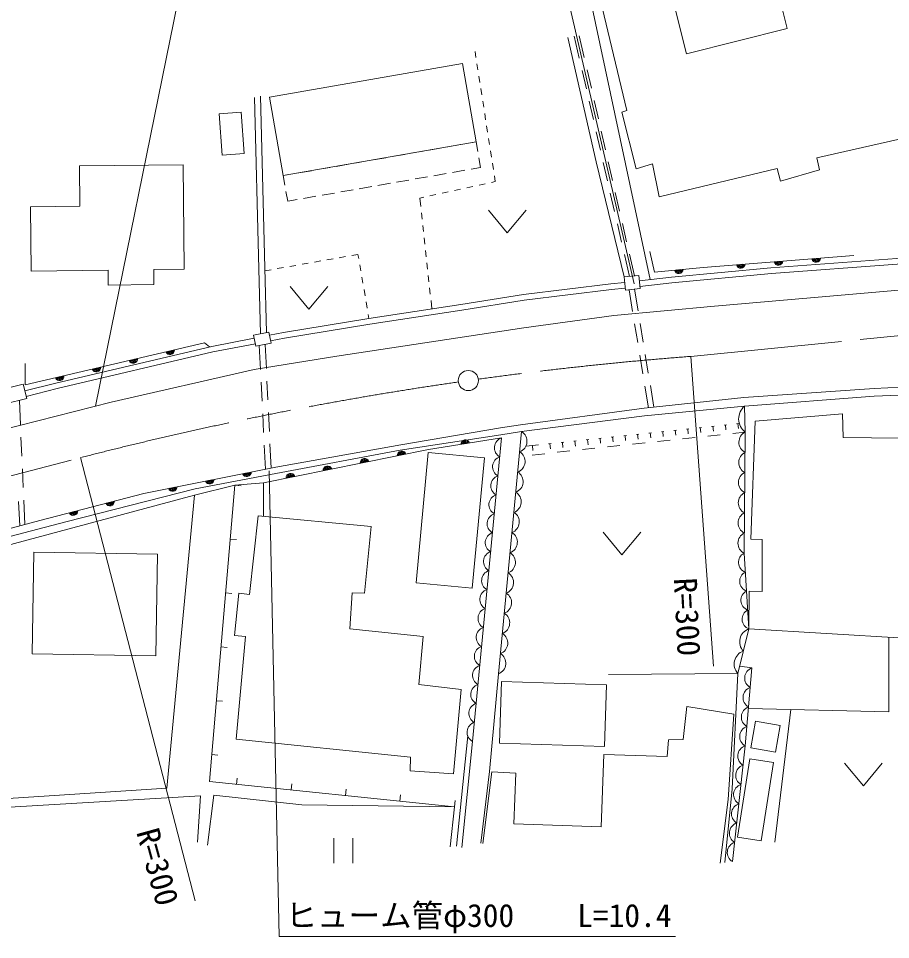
# Model space of a CAD drawing. Units: millimetres, scale not verified. Extents: x 40000 to 680000, y 20000 to 380000.
# Drawn here: x 427147 to 496345, y 260095 to 333201 of the extents above; entities that cross this region are included whole.
import ezdxf
from ezdxf.enums import TextEntityAlignment as Align

# ---------------------------------------------------------------- set-up
doc = ezdxf.new("R2010")
doc.units = ezdxf.units.MM
doc.header["$LTSCALE"] = 1000
doc.linetypes.add('CHAIN', pattern=[18.5, 12, -1.5, 3.5, -1.5])
for name, color, linetype, lineweight in [('M-BGD', 7, 'Continuous', 13), ('M-BMK', 2, 'CHAIN', 13), ('M-BMK-SRVR', 3, 'Continuous', 13), ('M-STR-HTXT', 7, 'Continuous', 13), ('M-STR-STRC', 7, 'Continuous', 13), ('M-STR-STRD', 7, 'Continuous', 13)]:
    doc.layers.add(name, color=color, linetype=linetype, lineweight=lineweight)
doc.styles.add('ＭＳ ゴシック', font='')
doc.styles.get('ＭＳ ゴシック').set_extended_font_data('MS Gothic')

msp = doc.modelspace()

# ---------------------------------------------------------------- linework, layer by layer
at = {"layer": 'M-BGD'}
for p, q in [((477262, 312475), (472197, 336354)), ((471252, 331788), (471649, 330056)), ((471648, 331827), (472046, 330095)), ((463448, 330104), (463377, 330566)), ((463602, 329116), (463525, 329610)), ((471873, 329081), (472208, 327619)), ((472269, 329121), (472605, 327659)), ((463756, 328128), (463679, 328622)), ((463910, 327140), (463833, 327634)), ((464064, 326152), (463987, 326646)), ((472432, 326645), (472768, 325183)), ((472829, 326684), (473164, 325222)), ((464218, 325164), (464141, 325658)), ((464372, 324176), (464295, 324670)), ((472991, 324208), (473327, 322746)), ((473388, 324247), (473723, 322785)), ((461225, 323012), (462210, 323184)), ((462703, 323270), (463459, 323402)), ((463459, 323402), (463594, 322632)), ((464525, 323188), (464449, 323682)), ((456792, 322237), (457777, 322409)), ((458270, 322495), (459255, 322667)), ((459747, 322753), (460732, 322925)), ((464679, 322200), (464602, 322694)), ((453837, 321720), (454822, 321892)), ((455315, 321978), (456300, 322150)), ((463680, 322140), (463814, 321370)), ((464833, 321212), (464756, 321706)), ((473551, 321772), (473886, 320310)), ((473947, 321811), (474283, 320349)), ((449404, 320945), (450389, 321117)), ((450882, 321203), (451867, 321376)), ((452359, 321462), (453344, 321634)), ((462565, 321152), (461580, 320980)), ((463814, 321370), (463058, 321238)), ((448155, 320727), (448912, 320859)), ((448290, 319957), (448155, 320727)), ((458132, 320377), (457147, 320205)), ((459610, 320635), (458625, 320463)), ((461088, 320894), (460103, 320721)), ((464671, 320188), (464982, 320256)), ((464982, 320256), (464910, 320718)), ((453700, 319602), (452715, 319430)), ((455177, 319860), (454192, 319688)), ((456655, 320119), (455670, 319946)), ((461741, 319542), (462230, 319650)), ((462718, 319758), (463206, 319865)), ((463694, 319973), (464183, 320080)), ((448510, 318695), (448376, 319464)), ((449267, 318827), (448510, 318695)), ((450745, 319085), (449759, 318913)), ((452222, 319344), (451237, 319171)), ((458989, 318936), (459300, 319005)), ((459062, 318268), (458989, 318936)), ((459788, 319112), (460276, 319220)), ((460765, 319327), (461253, 319435)), ((474110, 319335), (474445, 317873)), ((474506, 319374), (474842, 317912)), ((459172, 317274), (459117, 317771)), ((464432, 317977), (465932, 316177)), ((465932, 316177), (467432, 317977)), ((459281, 316280), (459226, 316777)), ((474669, 316898), (475005, 315436)), ((475066, 316937), (475401, 315475)), ((459391, 315286), (459336, 315783)), ((453592, 314385), (454088, 314473)), ((454088, 314473), (454144, 314148)), ((459500, 314292), (459445, 314789)), ((475228, 314462), (475626, 312730)), ((475625, 314501), (476022, 312769)), ((449653, 313689), (450145, 313776)), ((450638, 313863), (451130, 313950)), ((451622, 314037), (452115, 314124)), ((452607, 314211), (453099, 314298)), ((454228, 313655), (454313, 313162)), ((459609, 313298), (459555, 313795)), ((446695, 313166), (447191, 313254)), ((447683, 313341), (448176, 313428)), ((448668, 313515), (449160, 313602)), ((454397, 312669), (454481, 312177)), ((459719, 312304), (459664, 312801)), ((448700, 311930), (450200, 310130)), ((450200, 310130), (451700, 311930)), ((454566, 311684), (454650, 311191)), ((459828, 311310), (459774, 311807)), ((475595, 311668), (475877, 309941)), ((476307, 309985), (476022, 311710)), ((459956, 310145), (459883, 310813)), ((454735, 310698), (454819, 310205)), ((454903, 309712), (454959, 309388)), ((476038, 308954), (476280, 307474)), ((476715, 307519), (476470, 308999)), ((446355, 305329), (446261, 307234)), ((446731, 307327), (446821, 305421)), ((476442, 306487), (476684, 305006)), ((477123, 305052), (476878, 306532)), ((446478, 302832), (446404, 304330)), ((446868, 304422), (446939, 302923)), ((476845, 304020), (477127, 302293)), ((477571, 302341), (477286, 304066)), ((427219, 302883), (427306, 300960)), ((446601, 300335), (446527, 301833)), ((446986, 301924), (447057, 300426)), ((479158, 300506), (479357, 300527)), ((479258, 300517), (479300, 300119)), ((480152, 300613), (480351, 300634)), ((480252, 300623), (480295, 300226)), ((481147, 300719), (481346, 300741)), ((481246, 300730), (481289, 300332)), ((482141, 300826), (482340, 300847)), ((482241, 300837), (482283, 300439)), ((483135, 300933), (483334, 300954)), ((483235, 300943), (483277, 300546)), ((484130, 301039), (484329, 301061)), ((484229, 301050), (484272, 300652)), ((427351, 299961), (427419, 298463)), ((465486, 299907), (463172, 275827)), ((465241, 281187), (467073, 300406)), ((472198, 299759), (472397, 299780)), ((472298, 299770), (472340, 299372)), ((473192, 299866), (473391, 299887)), ((473292, 299876), (473335, 299479)), ((474187, 299972), (474386, 299994)), ((474286, 299983), (474329, 299585)), ((475181, 300079), (475380, 300100)), ((475280, 300090), (475323, 299692)), ((476175, 300186), (476374, 300207)), ((476275, 300196), (476317, 299799)), ((477170, 300292), (477368, 300314)), ((477269, 300303), (477312, 299905)), ((478164, 300399), (478363, 300421)), ((478263, 300410), (478306, 300012)), ((480839, 299942), (479845, 299835)), ((482828, 300156), (481834, 300049)), ((484816, 300370), (483822, 300263)), ((446744, 297431), (446650, 299336)), ((447104, 299427), (447194, 297520)), ((467426, 299247), (468420, 299353)), ((467923, 299300), (467965, 298902)), ((469215, 299439), (469414, 299460)), ((469315, 299449), (469357, 299052)), ((470210, 299545), (470408, 299567)), ((470309, 299556), (470352, 299158)), ((471204, 299652), (471403, 299674)), ((471303, 299663), (471346, 299265)), ((472885, 299086), (471891, 298979)), ((474874, 299300), (473880, 299193)), ((476862, 299514), (475868, 299407)), ((478851, 299728), (477857, 299621)), ((468908, 298658), (467914, 298551)), ((470897, 298872), (469903, 298765)), ((427464, 297464), (427532, 295965)), ((441121, 295376), (444314, 296161)), ((444314, 296161), (446579, 296357)), ((444314, 296161), (444812, 296118)), ((427250, 292933), (427148, 294853)), ((427577, 294966), (427664, 293044)), ((443947, 291883), (444445, 291841)), ((473533, 292423), (475033, 290623)), ((475033, 290623), (476533, 292423)), ((443581, 287606), (444079, 287563)), ((443214, 283328), (443712, 283285)), ((473963, 281124), (484228, 281223)), ((442848, 279051), (443346, 279008)), ((487171, 267827), (488421, 278358)), ((461905, 267497), (462797, 276273)), ((463172, 275827), (462333, 267390)), ((442481, 274773), (442979, 274730)), ((492690, 274105), (494190, 272305)), ((494190, 272305), (495690, 274105)), ((444458, 272412), (444509, 272910)), ((448779, 271968), (448830, 272466)), ((453099, 271524), (453150, 272022)), ((457420, 271080), (457471, 271578)), ((461740, 270636), (461791, 271134)), ((452174, 268149), (452174, 266149)), ((453674, 268149), (453674, 266149))]:
    msp.add_line(p, q, dxfattribs=at)
for points in [[(478603, 336637), (480154, 330394), (488145, 332392), (487360, 335602)], [(503877, 333426), (502486, 332945), (504662, 321672), (498580, 320174), (497741, 323777), (490482, 322145), (490696, 321181), (487610, 320272), (487360, 321288), (477996, 319032), (477443, 321654), (476159, 321253), (475017, 325748), (475410, 325890), (473162, 335299)], [(475197, 312688), (472982, 321808), (470734, 331698)], [(446362, 308173), (446218, 313318), (445879, 326936)], [(446832, 308266), (446688, 313411), (446349, 327029)], [(476416, 312381), (478956, 312664), (486848, 313405), (496837, 314145), (502676, 314672), (506916, 314868)], [(476460, 311935), (479002, 312218), (486886, 312959), (496874, 313699), (502707, 314225), (506930, 314420)], [(477236, 314691), (477608, 313073), (481481, 313443), (493423, 314379)], [(447072, 308059), (448172, 308271), (454959, 309388), (462255, 310494), (467221, 311289), (474152, 312128), (475240, 312250)], [(447159, 307619), (448251, 307831), (455029, 308945), (462324, 310051), (467283, 310845), (474204, 311683), (475284, 311804)], [(427653, 303636), (430112, 304261), (442485, 307172), (445858, 307824)], [(427690, 305822), (427690, 304118), (441915, 307454), (442301, 307128)], [(427758, 303201), (430218, 303826), (442579, 306734), (445945, 307385)], [(447578, 297597), (457490, 299372), (465383, 300709), (466989, 300950), (476794, 302257), (484708, 303119), (495037, 303822), (503709, 304245), (510493, 304370)], [(447578, 297097), (457441, 298943), (465432, 300156), (467073, 300406), (476812, 301655), (484767, 302439), (495041, 303233), (503728, 303563), (510506, 303688)], [(484767, 302439), (484816, 300370), (484727, 290756), (485111, 284754), (484228, 281223)], [(465486, 299907), (459689, 298997), (446579, 296357), (446579, 293696)], [(413028, 289133), (428849, 293361), (437090, 295510), (447578, 297597)], [(411992, 288301), (430900, 293245), (441174, 295867), (447578, 297097)], [(461740, 270636), (442298, 272634), (444314, 296161)], [(411030, 287528), (425745, 291238), (441121, 295376), (438909, 272117)], [(438909, 272117), (425103, 271207), (412314, 270699), (405857, 269887), (406892, 278806), (407552, 285370), (411030, 287528), (413028, 289133)], [(485061, 278438), (496196, 278172), (496196, 284059)], [(484374, 281806), (485334, 281651), (484808, 275461), (483809, 266284)], [(463831, 267747), (464536, 273428), (465241, 281187)], [(484228, 281223), (483773, 272063), (483202, 266213)], [(482828, 266155), (483470, 271212), (483898, 277981), (480179, 278605), (479885, 275974), (478734, 275956), (478627, 274618), (473588, 274779), (473392, 269053), (466453, 269285), (466614, 273299), (464718, 273417), (463983, 267707)], [(404627, 260095), (406000, 269138), (412600, 269780), (441602, 271493), (441353, 267818)], [(442155, 267586), (442655, 271546), (449629, 270779), (461740, 270636), (461401, 267461)]]:
    msp.add_lwpolyline(points, dxfattribs=at)
for points in [[(448155, 320727), (463459, 323402), (462371, 329626), (447067, 326950)], [(443072, 325632), (443321, 322350), (445069, 322483), (444819, 325765)], [(440218, 321591), (440307, 313289), (437881, 313263), (437894, 312077), (434276, 312039), (434264, 313217), (428158, 313152), (428104, 318247), (432031, 318289), (431996, 321503)], [(475301, 311639), (476478, 311755), (476374, 312804), (475197, 312688)], [(445986, 307180), (447199, 307420), (447023, 308304), (445810, 308063)], [(426107, 302613), (427801, 303024), (427523, 304172), (425829, 303762)], [(485129, 287733), (485111, 284754), (503581, 283648), (503492, 278850), (509378, 278690), (510118, 300888), (505204, 301191), (504375, 290302), (499728, 290516), (499906, 300228), (500914, 300192), (500959, 303001), (497213, 303037), (497079, 299880), (492575, 299938), (492522, 301811), (485601, 301231), (485271, 291876), (486154, 291840), (486154, 287711)], [(464117, 298337), (463154, 287992), (458694, 288407), (459657, 298752)], [(444303, 284219), (445156, 284157), (444425, 276005), (458249, 274561), (458231, 273499), (461655, 273250), (462262, 279938), (458909, 280349), (459265, 284148), (453450, 284754), (453629, 287626), (454592, 287590), (455145, 292870), (446173, 293735), (445477, 287474), (444639, 287581)], [(428381, 290854), (438191, 290694), (438059, 282611), (428249, 282772)], [(465472, 280589), (473802, 280304), (473635, 275409), (465305, 275694)], [(485637, 277441), (485262, 275319), (487207, 274975), (487581, 277098)], [(484210, 268228), (485182, 274445), (487052, 274152), (486080, 267936)]]:
    msp.add_lwpolyline(points, close=True, dxfattribs=at)
for centre, radius, start, end in [((484457, 313730), 354, 193.28118, 355.68636), ((484457, 313730), 283, 195.50522, 353.46232), ((484457, 313730), 212, 199.25155, 349.716), ((484457, 313730), 142, 206.96328, 342.00427), ((484457, 313730), 100, 217.28094, 331.6866), ((487448, 313965), 354, 193.28118, 355.68636), ((487448, 313965), 283, 195.50522, 353.46232), ((487448, 313965), 212, 199.25155, 349.716), ((487448, 313965), 142, 206.96328, 342.00427), ((487448, 313965), 100, 217.28094, 331.6866), ((490438, 314199), 354, 193.28118, 355.68636), ((490438, 314199), 283, 195.50522, 353.46232), ((490438, 314199), 212, 199.25155, 349.716), ((490438, 314199), 142, 206.96328, 342.00427), ((490438, 314199), 100, 217.28094, 331.6866), ((479539, 313312), 354, 194.24857, 356.65375), ((479539, 313312), 283, 196.47261, 354.42971), ((479539, 313312), 212, 200.21894, 350.68339), ((479539, 313312), 142, 207.93067, 342.97166), ((479539, 313312), 100, 218.24833, 332.65399), ((439171, 306866), 354, 201.99387, 4.39905), ((439171, 306866), 283, 204.21791, 2.17501), ((439171, 306866), 212, 207.96424, 358.42869), ((439171, 306866), 142, 215.67597, 350.71696), ((439171, 306866), 100, 225.99363, 340.39929), ((436250, 306181), 354, 201.99387, 4.39905), ((436250, 306181), 283, 204.21791, 2.17501), ((436250, 306181), 212, 207.96424, 358.42869), ((436250, 306181), 142, 215.67597, 350.71696), ((436250, 306181), 100, 225.99363, 340.39929), ((433329, 305496), 354, 201.99387, 4.39905), ((433329, 305496), 283, 204.21791, 2.17501), ((433329, 305496), 212, 207.96424, 358.42869), ((433329, 305496), 142, 215.67597, 350.71696), ((433329, 305496), 100, 225.99363, 340.39929), ((430409, 304811), 354, 201.99387, 4.39905), ((430409, 304811), 283, 204.21791, 2.17501), ((430409, 304811), 212, 207.96424, 358.42869), ((430409, 304811), 142, 215.67597, 350.71696), ((430409, 304811), 100, 225.99363, 340.39929), ((485613, 301424), 1321, 129.78084, 232.93527), ((462596, 299398), 354, 17.71571, 180.12089), ((465734, 299123), 822, 107.54776, 241.47244), ((466602, 299643), 897, 290.82609, 58.27944), ((485201, 299566), 892, 115.53516, 243.40187), ((462596, 299398), 283, 19.93975, 177.89685), ((462596, 299398), 212, 23.68608, 174.15052), ((462596, 299398), 142, 31.39781, 166.4388), ((462596, 299398), 100, 41.71547, 156.12113), ((454615, 297920), 354, 20.18228, 182.58746), ((457556, 298512), 354, 20.18228, 182.58746), ((457556, 298512), 283, 22.40632, 180.36342), ((457556, 298512), 212, 26.15264, 176.61709), ((457556, 298512), 142, 33.86437, 168.90536), ((457556, 298512), 100, 44.18204, 158.5877), ((465589, 297618), 822, 107.54776, 241.47244), ((466449, 298041), 897, 290.82609, 58.27944), ((485186, 297963), 892, 115.53516, 243.40187), ((451674, 297328), 354, 20.18228, 182.58746), ((451674, 297328), 283, 22.40632, 180.36342), ((454615, 297920), 283, 22.40632, 180.36342), ((454615, 297920), 212, 26.15264, 176.61709), ((454615, 297920), 142, 33.86437, 168.90536), ((454615, 297920), 100, 44.18204, 158.5877), ((445265, 297192), 354, 200.05112, 2.45629), ((445265, 297192), 283, 202.27515, 0.23226), ((445265, 297192), 212, 206.02148, 356.48593), ((445265, 297192), 142, 213.73321, 348.7742), ((445265, 297192), 100, 224.05087, 338.45654), ((448733, 296736), 354, 20.18228, 182.58746), ((448733, 296736), 283, 22.40632, 180.36342), ((448733, 296736), 212, 26.15264, 176.61709), ((448733, 296736), 142, 33.86437, 168.90536), ((448733, 296736), 100, 44.18204, 158.5877), ((451674, 297328), 212, 26.15264, 176.61709), ((451674, 297328), 142, 33.86437, 168.90536), ((451674, 297328), 100, 44.18204, 158.5877), ((465444, 296113), 822, 107.54776, 241.47244), ((466296, 296440), 897, 290.82609, 58.27944), ((485171, 296361), 892, 115.53516, 243.40187), ((442323, 296606), 354, 200.05112, 2.45629), ((442323, 296606), 283, 202.27515, 0.23226), ((442323, 296606), 212, 206.02148, 356.48593), ((442323, 296606), 142, 213.73321, 348.7742), ((442323, 296606), 100, 224.05087, 338.45654), ((439381, 296021), 354, 200.05112, 2.45629), ((439381, 296021), 283, 202.27515, 0.23226), ((439381, 296021), 212, 206.02148, 356.48593), ((439381, 296021), 142, 213.73321, 348.7742), ((439381, 296021), 100, 224.05087, 338.45654), ((465300, 294608), 822, 107.54776, 241.47244), ((466143, 294838), 897, 290.82609, 58.27944), ((485156, 294759), 892, 115.53516, 243.40187), ((434407, 294866), 354, 203.41576, 5.82094), ((434407, 294866), 283, 205.6398, 3.5969), ((434407, 294866), 212, 209.38613, 359.85057), ((434407, 294866), 142, 217.09786, 352.13884), ((434407, 294866), 100, 227.41552, 341.82118), ((431504, 294109), 354, 203.41576, 5.82094), ((431504, 294109), 283, 205.6398, 3.5969), ((431504, 294109), 212, 209.38613, 359.85057), ((431504, 294109), 142, 217.09786, 352.13884), ((431504, 294109), 100, 227.41552, 341.82118), ((465155, 293103), 822, 107.54776, 241.47244), ((465991, 293237), 897, 290.82609, 58.27944), ((485141, 293156), 892, 115.53516, 243.40187), ((465010, 291598), 822, 107.54776, 241.47244), ((465838, 291635), 897, 290.82609, 58.27944), ((485127, 291554), 892, 115.53516, 243.40187), ((464866, 290093), 822, 107.54776, 241.47244), ((465685, 290033), 897, 290.82609, 58.27944), ((485090, 290026), 815, 116.40171, 250.90995), ((464721, 288589), 822, 107.54776, 241.47244), ((465533, 288432), 897, 290.82609, 58.27944), ((485186, 288526), 815, 116.40171, 250.90995), ((464576, 287084), 822, 107.54776, 241.47244), ((465380, 286830), 897, 290.82609, 58.27944), ((485282, 287025), 815, 116.40171, 250.90995), ((464432, 285579), 822, 107.54776, 241.47244), ((465227, 285229), 897, 290.82609, 58.27944), ((485377, 285525), 815, 116.40171, 250.90995), ((464287, 284074), 822, 107.54776, 241.47244), ((465074, 283627), 897, 290.82609, 58.27944), ((485451, 283731), 1078, 108.39554, 223.53197), ((464142, 282569), 822, 107.54776, 241.47244), ((485010, 281965), 1078, 108.39554, 223.53197), ((464922, 282025), 897, 290.82609, 58.27944), ((463998, 281064), 822, 107.54776, 241.47244), ((485620, 280847), 853, 109.58196, 240.69947), ((463853, 279559), 822, 107.54776, 241.47244), ((485488, 279300), 853, 109.58196, 240.69947), ((463708, 278054), 822, 107.54776, 241.47244), ((485356, 277752), 853, 109.58196, 240.69947), ((463564, 276549), 822, 107.54776, 241.47244), ((485225, 276205), 853, 109.58196, 240.69947), ((485064, 274660), 842, 107.74306, 239.8333), ((484898, 273130), 842, 107.74306, 239.8333), ((484731, 271601), 842, 107.74306, 239.8333), ((484565, 270071), 842, 107.74306, 239.8333), ((484398, 268542), 842, 107.74306, 239.8333), ((484232, 267012), 842, 107.74306, 239.8333)]:
    msp.add_arc(centre, radius, start, end, dxfattribs=at)
at = {"layer": 'M-BMK'}
for p, q in [((480504, 306379), (504776, 308794)), ((366010, 281169), (432085, 298344))]:
    msp.add_line(p, q, dxfattribs=at)
for start, end in [(94.37008, 97.8584), (98.1873, 104.47278)]:
    msp.add_arc((501742, 28469), 278720, start, end, dxfattribs=at)
at = {"layer": 'M-BMK-SRVR'}
for p, q in [((480504, 306379), (482300, 281800)), ((432085, 298344), (441177, 263174))]:
    msp.add_line(p, q, dxfattribs=at)
msp.add_circle((462842, 304461), 800, dxfattribs=at)
at = {"layer": 'M-STR-HTXT'}
for p, q in [((475993, 312135), (468782, 343260)), ((447039, 297308), (447828, 260344)), ((447828, 260344), (479278, 260344))]:
    msp.add_line(p, q, dxfattribs=at)
at = {"layer": 'M-STR-STRC'}
msp.add_line((433259, 302422), (439782, 334550), dxfattribs=at)
at = {"layer": 'M-STR-STRD'}
msp.add_lwpolyline([(424307, 300148), (434492, 302735), (445854, 305339), (452400, 306400), (467258, 308657), (474393, 309611), (482384, 310360), (496404, 311582), (504805, 312358), (512724, 312616), (518753, 312349)], dxfattribs=at)

# ---------------------------------------------------------------- texts
at = {"layer": 'M-BMK-SRVR', "style": 'ＭＳ ゴシック'}
for rotation, p in [(272.902, (480061, 288818)), (285.372, (437374, 268878))]:
    msp.add_text('R=300', height=1833, rotation=rotation, dxfattribs=at).set_placement(p, align=Align.MIDDLE_LEFT)
at = {"layer": 'M-STR-HTXT', "style": 'ＭＳ ゴシック'}
msp.add_text('ヒューム管φ300\u3000\u3000L=10.4', height=1833, dxfattribs=at).set_placement((463653, 260544), align=Align.BOTTOM_CENTER)

doc.saveas('drawing.dxf')
